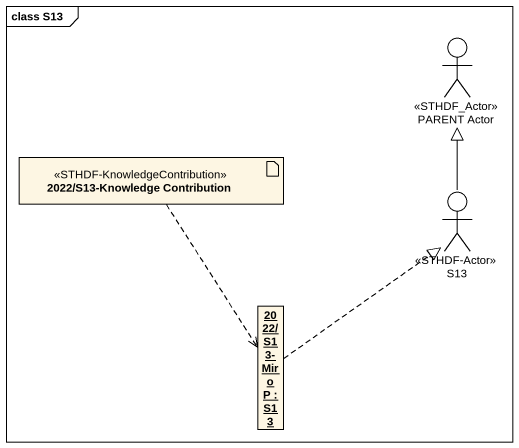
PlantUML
@startuml
mainframe class S13
allowmixing
hide circle
hide empty members
actor "PARENT Actor" as PARENT_Actor <<STHDF_Actor>>
artifact "2022/S13-Knowledge Contribution" as a2022_S13_Knowledge <<STHDF-KnowledgeContribution>>
actor S13 <<STHDF-Actor>>
object "2022/S13-Miro P : S13" as o2022_S13_Miro_P
a2022_S13_Knowledge ..> o2022_S13_Miro_P
S13 -up-|> PARENT_Actor
o2022_S13_Miro_P .up.|> S13
@enduml
